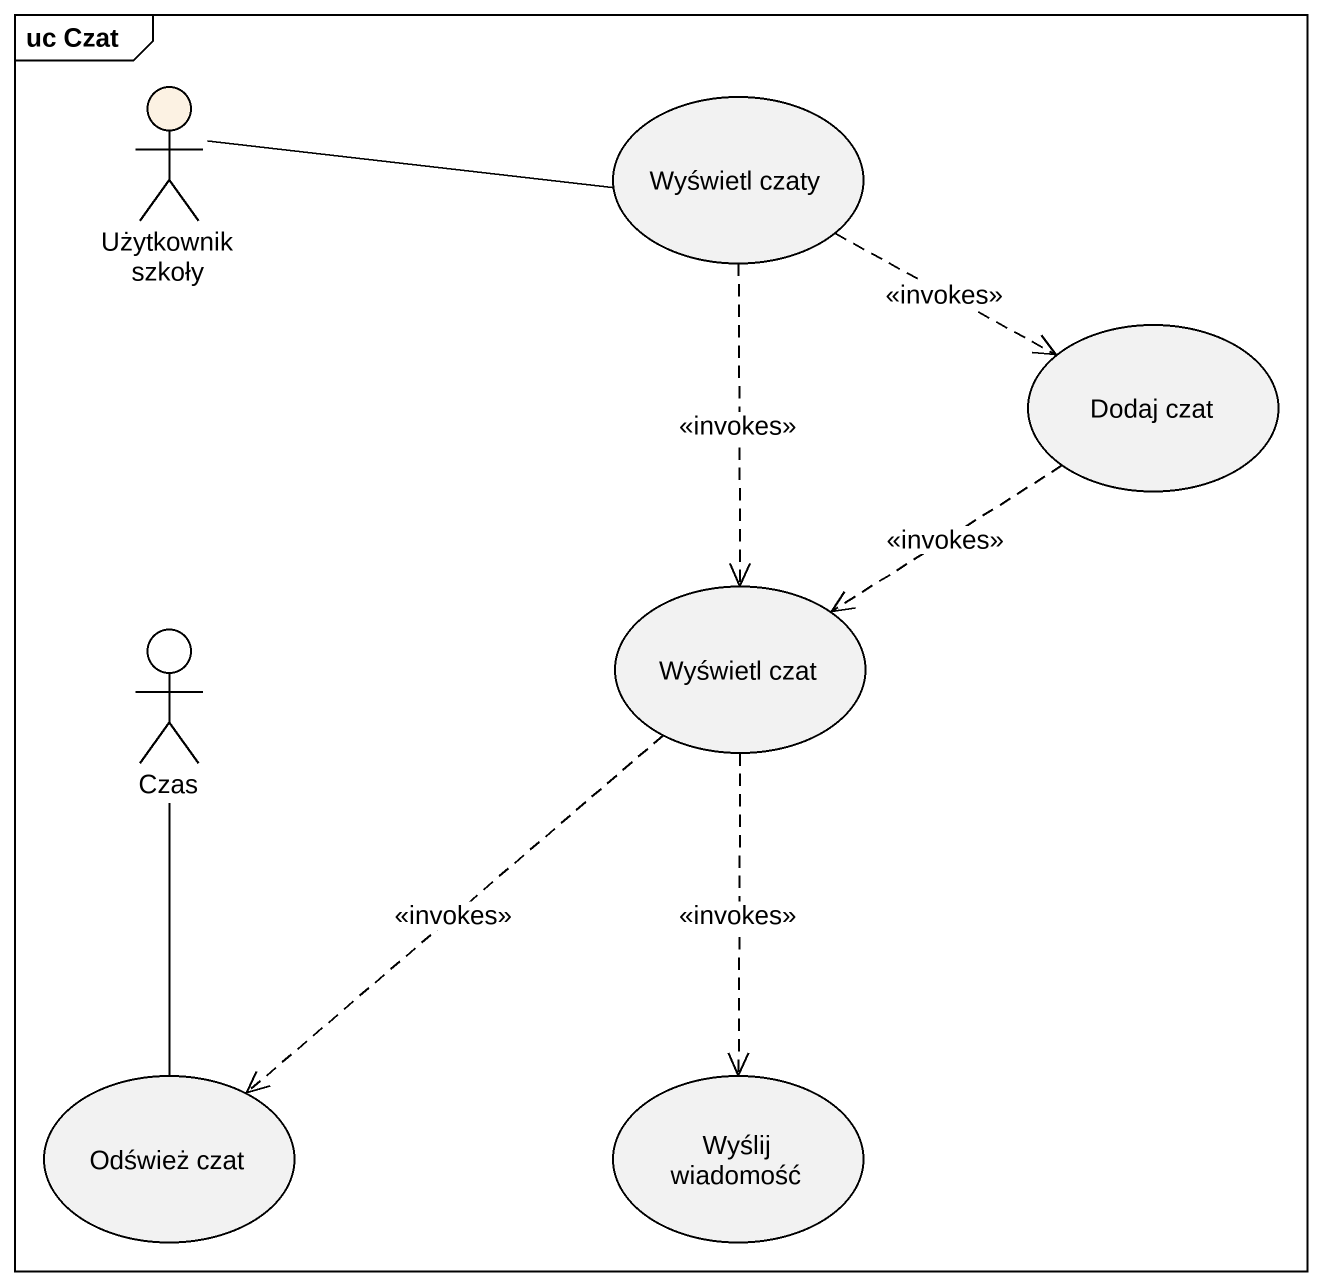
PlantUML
@startuml
mainframe uc Czat
actor "Użytkownik szkoły" as Użytkownik_szkoły #FCF2E3
usecase "Wyświetl czaty" as Wyświetl_czaty
usecase "Dodaj czat" as Dodaj_czat
usecase "Wyświetl czat" as Wyświetl_czat
actor Czas
usecase "Odśwież czat" as Odśwież_czat
usecase "Wyślij wiadomość" as Wyślij_wiadomość
Użytkownik_szkoły -right- Wyświetl_czaty
Wyświetl_czaty .right.> Dodaj_czat : <<invokes>>
Wyświetl_czaty ..> Wyświetl_czat : <<invokes>>
Dodaj_czat ..> Wyświetl_czat : <<invokes>>
Wyświetl_czat ..> Odśwież_czat : <<invokes>>
Wyświetl_czat ..> Wyślij_wiadomość : <<invokes>>
Czas -- Odśwież_czat
@enduml
